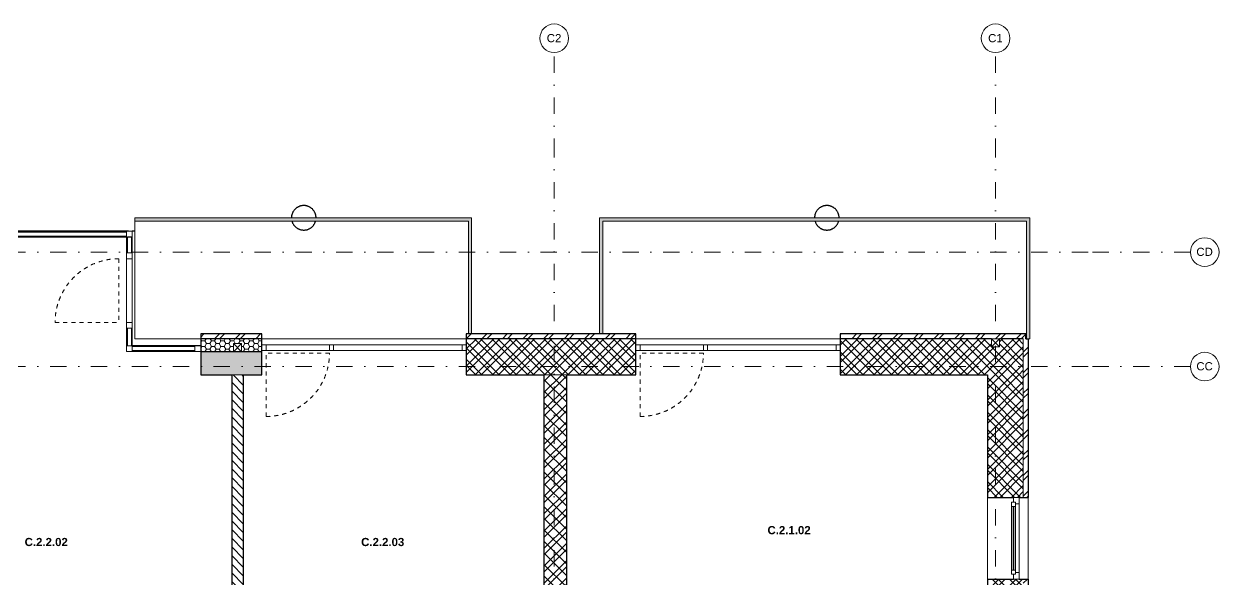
# Model space of a CAD drawing. Header units: millimetres. Extents: x -47415 to 8649, y -7799 to 10440.
# Drawn here: x -35223 to -20600, y 3648 to 10440 of the extents above; entities that cross this region are included whole.
import ezdxf

# ---------------------------------------------------------------- set-up
doc = ezdxf.new("R2010")
doc.units = ezdxf.units.MM
doc.linetypes.add('UDL_2NP$0$HA_Dash_2mm-S1mm', pattern=[100, 50, -50])
doc.linetypes.add('UDL_2NP$0$HA_DashDot_10mm-S3mm', pattern=[500, 200, -150, 0, -150])
doc.layers.add('_UT', color=4, linetype='Continuous')
for name, color, linetype, lineweight in [('UDL_2NP$0$A-AREA-____-IDEN', 252, 'Continuous', 9), ('UDL_2NP$0$A-AREA-____-OTLN', 252, 'Continuous', 5), ('UDL_2NP$0$A-DOOR-____-OTLN', 252, 'Continuous', 9), ('UDL_2NP$0$A-FLOR-____-OTLN', 252, 'Continuous', 9), ('UDL_2NP$0$A-FLOR-HRAL-OTLN', 252, 'Continuous', 9), ('UDL_2NP$0$A-GENM-____-OTLN', 252, 'Continuous', 9), ('UDL_2NP$0$A-GLAZ-____-MCUT', 252, 'Continuous', 5), ('UDL_2NP$0$A-GLAZ-____-OTLN', 252, 'Continuous', 5), ('UDL_2NP$0$A-GLAZ-CURT-MCUT', 252, 'Continuous', 5), ('UDL_2NP$0$A-GLAZ-CURT-OTLN', 252, 'Continuous', 5), ('UDL_2NP$0$A-GLAZ-CWMG-MCUT', 252, 'Continuous', 5), ('UDL_2NP$0$A-GLAZ-CWMG-OTLN', 252, 'Continuous', 5), ('UDL_2NP$0$A-WALL-____-MCUT', 252, 'Continuous', 9), ('UDL_2NP$0$A-WALL-____-OTLN', 252, 'Continuous', 9), ('UDL_2NP$0$A-WALL-____-PATT', 252, 'Continuous', 25), ('UDL_2NP$0$I-WALL-____-MCUT', 252, 'Continuous', 25), ('UDL_2NP$0$I-WALL-____-OTLN', 252, 'Continuous', 9), ('UDL_2NP$0$M-HVAC-DUCT-OTLN', 252, 'Continuous', 9), ('UDL_2NP$0$S-GRID-____-IDEN', 252, 'Continuous', 9), ('UDL_2NP$0$S-GRID-____-OTLN', 252, 'Continuous', 5)]:
    doc.layers.add(name, color=color, linetype=linetype, lineweight=lineweight)
doc.styles.add('UDL_2NP$0$Arial_1', font='arial.ttf', dxfattribs={"height": 100})
doc.styles.add('UDL_2NP$0$Arial_B', font='arialbd.ttf', dxfattribs={"height": 100})
pattern_1 = [(45, (0, 0), (-106.066, 106.066), []), (45, (75, 0), (-106.066, 106.066), []), (315, (0, 0), (106.066, 106.066), []), (315, (75, 0), (106.066, 106.066), [])]
pattern_2 = [(45, (0, 0), (-125.7236, 125.7236), []), (45, (0, 190.5), (-125.7236, 125.7236), [])]

# ---------------------------------------------------------------- blocks, each defined once
blk = doc.blocks.new('UDL_2NP$0$HA_WD_SinglePanel - 1000x1500-1383993-UDL_2NP-C')
at = {"layer": 'UDL_2NP$0$A-GLAZ-____-MCUT'}
for p, q in [((-500, 170), (-500, 100)), ((-420, 170), (-500, 170)), ((-420, 125), (-420, 170)), ((500, 170), (420, 170)), ((420, 170), (420, 125)), ((500, 100), (500, 170)), ((-500, 100), (-440, 100)), ((-440, 75), (-440, 125)), ((-440, 125), (-390, 125)), ((-390, 75), (-440, 75)), ((-390, 125), (-390, 75)), ((390, 105), (-390, 105)), ((390, 95), (-390, 95)), ((390, 75), (390, 125)), ((390, 125), (440, 125)), ((440, 75), (390, 75)), ((440, 125), (440, 75)), ((440, 100), (500, 100))]:
    blk.add_line(p, q, dxfattribs=at)
at = {"layer": 'UDL_2NP$0$A-GLAZ-____-OTLN'}
for p, q in [((420, 170), (-420, 170)), ((440, 125), (-440, 125)), ((-440, 75), (-440, 125)), ((-440, 75), (440, 75)), ((390, 125), (-390, 125)), ((390, 75), (-390, 75)), ((440, 125), (440, 75))]:
    blk.add_line(p, q, dxfattribs=at)
blk = doc.blocks.new('UDL_2NP$0$System Panel - Glazed_50mm_Offset50-1462386-UDL_2NP-C')
at = {"layer": 'UDL_2NP$0$A-GLAZ-CURT-MCUT'}
for p, q in [((1211, 125), (-1211, 125)), ((-1211, 125), (-1211, 75)), ((-1211, 75), (1211, 75)), ((1211, 75), (1211, 125))]:
    blk.add_line(p, q, dxfattribs=at)
blk = doc.blocks.new('UDL_2NP$0$Rectangular Mullion - 70x70_Symetric_Offset0-1462384-UDL_2NP-C')
at = {"layer": 'UDL_2NP$0$A-GLAZ-CWMG-OTLN'}
for p, q in [((-33967, 7903), (-36390, 7903)), ((-33967, 7833), (-36390, 7833))]:
    blk.add_line(p, q, dxfattribs=at)
blk = doc.blocks.new('UDL_2NP$0$Rectangular Mullion - 70x70_Symetric_Offset0-1395025-UDL_2NP-C')
at = {"layer": 'UDL_2NP$0$A-GLAZ-CWMG-MCUT'}
for p, q in [((-70, -65), (0, -65)), ((-70, -135), (-70, -65)), ((0, -135), (-70, -135)), ((0, -65), (0, -135))]:
    blk.add_line(p, q, dxfattribs=at)
blk = doc.blocks.new('UDL_2NP$0$System Panel - Glazed_50mm_Offset50-1502124-UDL_2NP-C')
at = {"layer": 'UDL_2NP$0$A-GLAZ-CURT-MCUT'}
for p, q in [((97.5, 125), (-97.5, 125)), ((-97.5, 125), (-97.5, 75)), ((-97.5, 75), (97.5, 75)), ((97.5, 75), (97.5, 125))]:
    blk.add_line(p, q, dxfattribs=at)
blk = doc.blocks.new('UDL_2NP$0$Rectangular Mullion - 70x70_Symetric_Offset0-1502120-UDL_2NP-C')
at = {"layer": 'UDL_2NP$0$A-GLAZ-CWMG-OTLN'}
for p, q in [((-33967, 7638), (-33967, 7833)), ((-33897, 7638), (-33897, 7833))]:
    blk.add_line(p, q, dxfattribs=at)
blk = doc.blocks.new('UDL_2NP$0$Rectangular Mullion - 70x70_Symetric_Offset0-1501645-UDL_2NP-C')
at = {"layer": 'UDL_2NP$0$A-GLAZ-CWMG-MCUT'}
for p, q in [((-70, -65), (0, -65)), ((-70, -135), (-70, -65)), ((0, -135), (-70, -135)), ((0, -65), (0, -135))]:
    blk.add_line(p, q, dxfattribs=at)
blk = doc.blocks.new('UDL_2NP$0$System Panel - Glazed_50mm_Offset50-1462218-UDL_2NP-C')
at = {"layer": 'UDL_2NP$0$A-GLAZ-CURT-MCUT'}
for p, q in [((384, 125), (-384, 125)), ((-384, 125), (-384, 75)), ((-384, 75), (384, 75)), ((384, 75), (384, 125))]:
    blk.add_line(p, q, dxfattribs=at)
blk = doc.blocks.new('UDL_2NP$0$Rectangular Mullion - 70x70_Symetric_Offset0-1462216-UDL_2NP-C')
at = {"layer": 'UDL_2NP$0$A-GLAZ-CWMG-OTLN'}
for p, q in [((-41220, 6503), (-41987, 6503)), ((-41220, 6433), (-41987, 6433))]:
    blk.add_line(p, q, dxfattribs=at)
blk = doc.blocks.new('UDL_2NP$0$Top Rail Type - Top Rail_Internal_-1462552-UDL_2NP-C')
at = {"layer": 'UDL_2NP$0$A-FLOR-HRAL-OTLN'}
for points in [[(-29785, 8028), (-29745, 8068), (-33865, 8068), (-33865, 8028), (-30637, 8028)], [(-29745, 6648), (-29745, 8068), (-29785, 8028), (-29785, 6648)]]:
    blk.add_hatch(color=256, dxfattribs=at).paths.add_polyline_path(points)
for p, q in [((-33865, 8028), (-33865, 8068)), ((-33865, 8068), (-29745, 8068)), ((-29745, 8068), (-29745, 6648)), ((-29785, 8028), (-33865, 8028)), ((-29785, 6648), (-29785, 8028))]:
    blk.add_line(p, q, dxfattribs=at)
blk = doc.blocks.new('UDL_2NP$0$Top Rail Type - Top Rail_Internal_-V9-UDL_2NP-C')
at = {"layer": 'UDL_2NP$0$A-FLOR-HRAL-OTLN'}
for p, q in [((-33865, 8028), (-33865, 8068)), ((-29745, 8068), (-33865, 8068)), ((-29745, 6648), (-29745, 8068)), ((-29785, 8028), (-33865, 8028)), ((-29785, 6648), (-29785, 8028))]:
    blk.add_line(p, q, dxfattribs=at)
blk = doc.blocks.new('UDL_2NP$0$Top Rail Type - Top Rail_Internal_-1462590-UDL_2NP-C')
at = {"layer": 'UDL_2NP$0$A-FLOR-HRAL-OTLN'}
for points in [[(-22955, 8028), (-22915, 8068), (-28180, 8068), (-28140, 8028), (-24577, 8028)], [(-28180, 6648), (-28140, 6648), (-28140, 8028), (-28180, 8068)], [(-22935, 6588), (-22915, 6588), (-22915, 8068), (-22955, 8028), (-22955, 6588)]]:
    blk.add_hatch(color=256, dxfattribs=at).paths.add_polyline_path(points)
for p, q in [((-28180, 8068), (-22915, 8068)), ((-28180, 6648), (-28180, 8068)), ((-22915, 8068), (-22915, 6588)), ((-22955, 8028), (-28140, 8028)), ((-28140, 8028), (-28140, 6648)), ((-22955, 6588), (-22955, 8028)), ((-22915, 6588), (-22935, 6588))]:
    blk.add_line(p, q, dxfattribs=at)
blk = doc.blocks.new('UDL_2NP$0$Top Rail Type - Top Rail_Internal_-V10-UDL_2NP-C')
at = {"layer": 'UDL_2NP$0$A-FLOR-HRAL-OTLN'}
for p, q in [((-28180, 8068), (-28180, 6648)), ((-22915, 8068), (-28180, 8068)), ((-22915, 6588), (-22915, 8068)), ((-28140, 8028), (-28140, 6648)), ((-22955, 8028), (-28140, 8028)), ((-22955, 6588), (-22955, 8028)), ((-22935, 6588), (-22915, 6588))]:
    blk.add_line(p, q, dxfattribs=at)
blk = doc.blocks.new('UDL_2NP$0$System Panel - Glazed_50mm_Offset50-1502159-UDL_2NP-C')
at = {"layer": 'UDL_2NP$0$A-GLAZ-CURT-MCUT'}
for p, q in [((107.5, 125), (-107.5, 125)), ((-107.5, 125), (-107.5, 75)), ((-107.5, 75), (107.5, 75)), ((107.5, 75), (107.5, 125))]:
    blk.add_line(p, q, dxfattribs=at)
blk = doc.blocks.new('UDL_2NP$0$Rectangular Mullion - 70x70_Symetric_Offset0-1502157-UDL_2NP-C')
at = {"layer": 'UDL_2NP$0$A-GLAZ-CWMG-OTLN'}
for p, q in [((-42057, 6503), (-42057, 6718)), ((-41987, 6503), (-41987, 6718))]:
    blk.add_line(p, q, dxfattribs=at)
blk = doc.blocks.new('UDL_2NP$0$Rectangular Mullion - 70x70_Symetric_Offset0-1501643-UDL_2NP-C')
at = {"layer": 'UDL_2NP$0$A-GLAZ-CWMG-MCUT'}
for p, q in [((-35, -65), (35, -65)), ((-35, -135), (-35, -65)), ((35, -135), (-35, -135)), ((35, -65), (35, -135))]:
    blk.add_line(p, q, dxfattribs=at)
blk = doc.blocks.new('UDL_2NP$0$ABMV_CW_Single_Swing_Generic - Ex_Glass_SKLOPNE-1536051-UDL_2NP-C')
at = {"layer": 'UDL_2NP$0$A-DOOR-____-OTLN', "linetype": 'UDL_2NP$0$HA_Dash_2mm-S1mm', "lineweight": 5}
for p in [(-390, -30), (390, -810)]:
    blk.add_line(p, (390, -30), dxfattribs=at)
blk.add_arc((390, -30), 780, 180, 270, dxfattribs=at)
blk = doc.blocks.new('UDL_2NP$0$Rectangular Mullion - 70x70_Symetric_Offset0-V11-UDL_2NP-C')
at = {"layer": 'UDL_2NP$0$A-GLAZ-CWMG-OTLN'}
for p, q in [((-33967, 6788), (-33967, 7568)), ((-33897, 6788), (-33897, 7568))]:
    blk.add_line(p, q, dxfattribs=at)
blk = doc.blocks.new('UDL_2NP$0$Systémový panel - Sklo-1501127-UDL_2NP-C')
at = {"layer": 'UDL_2NP$0$A-GLAZ-CURT-MCUT'}
for p, q in [((787.5, 0), (-787.5, 0)), ((-787.5, 0), (-787.5, -70)), ((787.5, -70), (787.5, 0)), ((-787.5, -70), (787.5, -70))]:
    blk.add_line(p, q, dxfattribs=at)
blk = doc.blocks.new('UDL_2NP$0$Obdélníková příčel - 50x70mm EXT-1501128-UDL_2NP-C')
at = {"layer": 'UDL_2NP$0$A-GLAZ-CWMG-MCUT'}
for p, q in [((-50, 70), (0, 70)), ((-50, 0), (-50, 70)), ((0, 0), (-50, 0)), ((0, 70), (0, 0))]:
    blk.add_line(p, q, dxfattribs=at)
blk = doc.blocks.new('UDL_2NP$0$Obdélníková příčel - 50x70mm EXT-1501129-UDL_2NP-C')
at = {"layer": 'UDL_2NP$0$A-GLAZ-CWMG-MCUT'}
for p, q in [((0, 70), (-50, 70)), ((-50, 70), (-50, 0)), ((-50, 0), (0, 0)), ((0, 0), (0, 70))]:
    blk.add_line(p, q, dxfattribs=at)
blk = doc.blocks.new('UDL_2NP$0$ABMV_CW_Single_Swing_Generic - Ex_Glass_SKLOPNE-1536050-UDL_2NP-C')
at = {"layer": 'UDL_2NP$0$A-DOOR-____-OTLN', "linetype": 'UDL_2NP$0$HA_Dash_2mm-S1mm', "lineweight": 5}
for p in [(387.5, 805), (-387.5, 30)]:
    blk.add_line(p, (387.5, 30), dxfattribs=at)
blk.add_arc((387.5, 30), 775, 90, 180, dxfattribs=at)
blk = doc.blocks.new('UDL_2NP$0$Obdélníková příčel - 50x70mm EXT-1501125-UDL_2NP-C')
at = {"layer": 'UDL_2NP$0$A-GLAZ-CWMG-OTLN'}
for p, q in [((-40350, 6513), (-39575, 6513)), ((-40350, 6443), (-39575, 6443))]:
    blk.add_line(p, q, dxfattribs=at)
blk = doc.blocks.new('UDL_2NP$0$Obdélníková příčel - 50x70mm EXT-1501126-UDL_2NP-C')
at = {"layer": 'UDL_2NP$0$A-GLAZ-CWMG-MCUT'}
for p, q in [((-25, 70), (25, 70)), ((-25, 0), (-25, 70)), ((25, 0), (-25, 0)), ((25, 70), (25, 0))]:
    blk.add_line(p, q, dxfattribs=at)
blk = doc.blocks.new('UDL_2NP$0$HA_GM_ProductsPlaceholder - LP30 - Venkovní balkonové zábradlí-1640369-UDL_2NP-C')
at = {"layer": 'UDL_2NP$0$A-GENM-____-OTLN', "lineweight": 25, "flags": 128}
for points in [[(150, 1), (150, 6), (150, 12), (149, 18), (148, 24), (147, 30), (146, 36), (144, 41), (142, 47), (140, 53), (138, 58), (136, 64), (133, 69), (130, 75), (127, 80), (124, 85), (120, 90), (117, 94), (113, 99), (109, 103), (105, 108), (100, 112), (96, 116), (91, 119), (86, 123), (81, 126), (76, 129), (71, 132), (65, 135), (60, 138), (54, 140), (49, 142), (43, 144), (37, 145), (31, 147), (25, 148), (20, 149), (14, 149), (8, 150), (2, 150), (-4, 150), (-10, 150), (-16, 149), (-22, 148), (-28, 147), (-34, 146), (-40, 145), (-46, 143), (-51, 141), (-57, 139), (-62, 136), (-68, 134), (-73, 131), (-78, 128), (-83, 125), (-88, 121), (-93, 118), (-98, 114), (-102, 110), (-106, 106), (-111, 101), (-115, 97), (-118, 92), (-122, 87), (-125, 82), (-129, 77), (-132, 72), (-134, 67), (-137, 61), (-139, 56), (-141, 50), (-143, 45), (-145, 39), (-146, 33), (-148, 27), (-148, 21), (-149, 15), (-150, 9), (-150, 3), (-150, 1)], [(-145, -39), (-144, -41), (-142, -47), (-140, -53), (-138, -58), (-136, -64), (-133, -69), (-130, -75), (-127, -80), (-124, -85), (-120, -90), (-117, -94), (-113, -99), (-109, -103), (-105, -108), (-100, -112), (-96, -116), (-91, -119), (-86, -123), (-81, -126), (-76, -129), (-71, -132), (-65, -135), (-60, -138), (-54, -140), (-49, -142), (-43, -144), (-37, -145), (-31, -147), (-25, -148), (-20, -149), (-14, -149), (-8, -150), (-2, -150), (4, -150), (10, -150), (16, -149), (22, -148), (28, -147), (34, -146), (40, -145), (46, -143), (51, -141), (57, -139), (62, -136), (68, -134), (73, -131), (78, -128), (83, -125), (88, -121), (93, -118), (98, -114), (102, -110), (106, -106), (111, -101), (115, -97), (118, -92), (122, -87), (125, -82), (129, -77), (132, -72), (134, -67), (137, -61), (139, -56), (141, -50), (143, -45), (145, -39)]]:
    blk.add_lwpolyline(points, dxfattribs=at)
blk = doc.blocks.new('UDL_2NP$0$Grid - Radius 3_5mm-353793-UDL_2NP-C')
at = {"layer": 'UDL_2NP$0$S-GRID-____-IDEN'}
blk.add_circle((0, 0), 3.5, dxfattribs=at)
blk = doc.blocks.new('UDL_2NP')
at = {"layer": 'UDL_2NP$0$A-WALL-____-PATT', "lineweight": 5}
h = blk.add_hatch(dxfattribs=at)
h.set_pattern_fill('FP_4', color=256, style=0, pattern_type=2)
h.set_pattern_definition(pattern_2)
h.paths.add_polyline_path([(-27735, 6588), (-27735, 6648), (-29810, 6648), (-29810, 6588)])
h.paths.add_polyline_path([(-22965, 6588), (-22965, 6648), (-25235, 6648), (-25235, 6588), (-22995, 6588)])
h.paths.add_polyline_path([(-33060, 6588), (-32310, 6588), (-32310, 6648), (-33060, 6648)])
h = blk.add_hatch(dxfattribs=at)
h.set_pattern_fill('FP_5', color=256, style=0, pattern_type=2)
h.set_pattern_definition([(0, (0, 0), (58.594, 33.829), [39.062, -78.125]), (120, (0, 0), (-58.593773, 33.829393), [39.062, -78.125]), (60, (0, 0), (0.000227, 67.658393), [0, -78.125, 39.062, 0])])
h.paths.add_polyline_path([(-32660, 6428), (-32310, 6428), (-32310, 6588), (-33060, 6588), (-33060, 6428)])
h.paths.add_polyline_path([(-32660, 6429), (-32660, 6529), (-32560, 6529), (-32560, 6429)])
h = blk.add_hatch(dxfattribs=at)
h.set_pattern_fill('FP_1', color=256, style=0, pattern_type=2)
h.set_pattern_definition(pattern_1)
h.paths.add_polyline_path([(-23285, 6148), (-22995, 6148), (-22995, 6588), (-23285, 6588), (-23285, 6489), (-23385, 6489), (-23385, 6588), (-25235, 6588), (-25235, 6148), (-23385, 6148)])
h.paths.add_polyline_path([(-28860, 6148), (-27735, 6148), (-27735, 6588), (-29810, 6588), (-29810, 6148)])
h = blk.add_hatch(dxfattribs=at)
h.set_pattern_fill('FP_4', color=256, style=0, pattern_type=2)
h.set_pattern_definition(pattern_2)
h.paths.add_polyline_path([(-22935, -5742), (-22935, -4552), (-22995, -4552), (-22995, -5742)])
h.paths.add_polyline_path([(-22935, -3552), (-22935, -1738), (-22995, -1738), (-22995, -3552)])
h.paths.add_polyline_path([(-22935, -1002), (-22935, 648), (-22995, 648), (-22995, -1002)])
h.paths.add_polyline_path([(-22995, 1381), (-22935, 1381), (-22935, 3648), (-22995, 3648), (-22995, 2914)])
h.paths.add_polyline_path([(-22935, 4648), (-22935, 6588), (-22995, 6588), (-22995, 4648)])
at = {"layer": 'UDL_2NP$0$A-WALL-____-PATT', "lineweight": 9}
blk.add_hatch(color=256, dxfattribs=at).paths.add_polyline_path([(-32535, 6148), (-32310, 6148), (-32310, 6428), (-33060, 6428), (-33060, 6148), (-32680, 6148)])
at = {"layer": 'UDL_2NP$0$A-WALL-____-PATT', "lineweight": 5}
h = blk.add_hatch(dxfattribs=at)
h.set_pattern_fill('FP_3', color=256, style=0, pattern_type=2)
h.set_pattern_definition([(135, (0, 0), (-53.03301, -53.03301), [])])
h.paths.add_polyline_path([(-32535, 1768), (-32535, 6148), (-32680, 6148), (-32680, 1768)])
h = blk.add_hatch(dxfattribs=at)
h.set_pattern_fill('FP_2', color=256, style=0, pattern_type=2)
h.set_pattern_definition([(45, (0, 0), (-106.066, 106.066), []), (45, (75, 0), (-106.066, 106.066), []), (315, (0, 0), (70.71068, 70.71068), [])])
h.paths.add_polyline_path([(-28860, -477), (-28580, -477), (-28580, 6148), (-28860, 6148), (-28860, 123)])
h = blk.add_hatch(dxfattribs=at)
h.set_pattern_fill('FP_1', color=256, style=0, pattern_type=2)
h.set_pattern_definition(pattern_1)
h.paths.add_polyline_path([(-23045, -5302), (-22995, -5302), (-22995, -4552), (-23435, -4552), (-23435, -5302), (-23115, -5302)])
h.paths.add_polyline_path([(-23090, -3552), (-22995, -3552), (-22995, -1738), (-23435, -1738), (-23435, -3552), (-23115, -3552)])
h.paths.add_polyline_path([(-23063, -1002), (-22995, -1002), (-22995, 648), (-23435, 648), (-23435, -1002)])
h.paths.add_polyline_path([(-22995, 1381), (-22995, 3648), (-23435, 3648), (-23435, 1381), (-23063, 1381)])
h.paths.add_polyline_path([(-23435, 4648), (-22995, 4648), (-22995, 6148), (-23435, 6148), (-23435, 4880)])
at = {"layer": 'UDL_2NP$0$A-AREA-____-OTLN', "lineweight": 25}
blk.add_line((-33865, 7903), (-33897, 7903), dxfattribs=at)
at = {"layer": 'UDL_2NP$0$A-FLOR-____-OTLN'}
for p, q in [((-33945, 7908), (-36460, 7908)), ((-33945, 7903), (-33945, 7908)), ((-33865, 8028), (-33865, 6588)), ((-33865, 6588), (-33060, 6588)), ((-32310, 6588), (-29810, 6588)), ((-27735, 6588), (-25235, 6588)), ((-33060, 6508), (-33897, 6508))]:
    blk.add_line(p, q, dxfattribs=at)
at = {"layer": 'UDL_2NP$0$A-WALL-____-MCUT', "lineweight": 25}
for p, q in [((-32310, 6588), (-33060, 6588)), ((-33060, 6588), (-33060, 6428)), ((-32310, 6428), (-32310, 6588)), ((-27735, 6588), (-29810, 6588)), ((-29810, 6588), (-29810, 6148)), ((-27735, 6148), (-27735, 6588)), ((-23385, 6588), (-25235, 6588)), ((-25235, 6588), (-25235, 6148)), ((-22995, 6588), (-23285, 6588)), ((-29810, 6148), (-28860, 6148)), ((-28580, 6148), (-27735, 6148)), ((-25235, 6148), (-23435, 6148)), ((-23435, 6148), (-23435, 4648)), ((-23435, 4648), (-23115, 4648)), ((-23045, 4648), (-22995, 4648)), ((-23435, 3648), (-23435, 1793)), ((-23435, 3648), (-23115, 3648)), ((-23045, 3648), (-22995, 3648))]:
    blk.add_line(p, q, dxfattribs=at)
at = {"layer": 'UDL_2NP$0$A-WALL-____-MCUT'}
for p, q in [((-22995, 4648), (-22995, 6588)), ((-32535, 6148), (-32680, 6148)), ((-28580, 6148), (-28860, 6148))]:
    blk.add_line(p, q, dxfattribs=at)
at = {"layer": 'UDL_2NP$0$A-WALL-____-OTLN'}
blk.add_line((-23435, 3648), (-23435, 4648), dxfattribs=at)
at = {"layer": 'UDL_2NP$0$I-WALL-____-MCUT'}
for p, q in [((-32310, 6648), (-33060, 6648)), ((-33060, 6648), (-33060, 6588)), ((-32310, 6588), (-32310, 6648)), ((-27735, 6648), (-29810, 6648)), ((-29810, 6648), (-29810, 6588)), ((-27735, 6588), (-27735, 6648)), ((-22965, 6648), (-25235, 6648)), ((-25235, 6648), (-25235, 6588)), ((-22965, 6588), (-22965, 6648)), ((-22965, 6588), (-22935, 6588)), ((-22935, 6588), (-22935, 4648)), ((-32310, 6428), (-33060, 6428)), ((-33060, 6428), (-33060, 6148)), ((-32310, 6148), (-32310, 6428)), ((-33060, 6148), (-32680, 6148)), ((-32680, 6148), (-32680, 1768)), ((-32535, 1768), (-32535, 6148)), ((-32535, 6148), (-32310, 6148)), ((-28860, 6148), (-28860, 2468)), ((-28580, 1793), (-28580, 6148)), ((-22995, 4648), (-22935, 4648)), ((-22995, 3648), (-22935, 3648)), ((-22935, 3648), (-22935, 1323))]:
    blk.add_line(p, q, dxfattribs=at)
at = {"layer": 'UDL_2NP$0$I-WALL-____-OTLN'}
blk.add_line((-22935, 4648), (-22935, 3648), dxfattribs=at)
at = {"layer": 'UDL_2NP$0$M-HVAC-DUCT-OTLN', "lineweight": 5}
for p, q in [((-23285, 6489), (-23385, 6589)), ((-23285, 6589), (-23385, 6489)), ((-23385, 6589), (-23285, 6589)), ((-23385, 6489), (-23385, 6589)), ((-23285, 6589), (-23285, 6489)), ((-32560, 6429), (-32660, 6529)), ((-32560, 6529), (-32660, 6429)), ((-32660, 6529), (-32560, 6529)), ((-32660, 6429), (-32660, 6529)), ((-32560, 6529), (-32560, 6429)), ((-23285, 6489), (-23385, 6489)), ((-32560, 6429), (-32660, 6429))]:
    blk.add_line(p, q, dxfattribs=at)
at = {"layer": 'UDL_2NP$0$S-GRID-____-OTLN', "linetype": 'UDL_2NP$0$HA_DashDot_10mm-S3mm', "lineweight": 9}
for p, q in [((-28735, 8840), (-28735, 10090)), ((-23335, 8840), (-23335, 10090)), ((-28735, -6199), (-28735, 8840)), ((-23335, -6199), (-23335, 8840)), ((-22200, 7648), (-45815, 7648)), ((-20950, 7648), (-22200, 7648)), ((-22200, 6248), (-45815, 6248)), ((-20950, 6248), (-22200, 6248))]:
    blk.add_line(p, q, dxfattribs=at)
at = {"layer": 'UDL_2NP$0$A-DOOR-____-OTLN'}
for name, p, rotation in [('UDL_2NP$0$ABMV_CW_Single_Swing_Generic - Ex_Glass_SKLOPNE-1536051-UDL_2NP-C', (-34032, 7178), 269.9999999999995), ('UDL_2NP$0$ABMV_CW_Single_Swing_Generic - Ex_Glass_SKLOPNE-1536050-UDL_2NP-C', (-31872, 6443), 180), ('UDL_2NP$0$ABMV_CW_Single_Swing_Generic - Ex_Glass_SKLOPNE-1536050-UDL_2NP-C', (-27297, 6443), 180)]:
    blk.add_blockref(name, p, dxfattribs=dict(at, rotation=rotation))
at = {"layer": 'UDL_2NP$0$A-FLOR-HRAL-OTLN'}
for name in ['UDL_2NP$0$Top Rail Type - Top Rail_Internal_-1462552-UDL_2NP-C', 'UDL_2NP$0$Top Rail Type - Top Rail_Internal_-V9-UDL_2NP-C', 'UDL_2NP$0$Top Rail Type - Top Rail_Internal_-1462590-UDL_2NP-C', 'UDL_2NP$0$Top Rail Type - Top Rail_Internal_-V10-UDL_2NP-C']:
    blk.add_blockref(name, (0, 0), dxfattribs=at)
at = {"layer": 'UDL_2NP$0$A-GENM-____-OTLN'}
for p in [(-31799, 8068), (-25399, 8068)]:
    blk.add_blockref('UDL_2NP$0$HA_GM_ProductsPlaceholder - LP30 - Venkovní balkonové zábradlí-1640369-UDL_2NP-C', p, dxfattribs=at)
at = {"layer": 'UDL_2NP$0$A-GLAZ-____-OTLN', "rotation": 269.9999999999999}
blk.add_blockref('UDL_2NP$0$HA_WD_SinglePanel - 1000x1500-1383993-UDL_2NP-C', (-23215, 4148), dxfattribs=at)
at = {"layer": 'UDL_2NP$0$A-GLAZ-CURT-OTLN'}
for name, p in [('UDL_2NP$0$System Panel - Glazed_50mm_Offset50-1462386-UDL_2NP-C', (-35179, 7768)), ('UDL_2NP$0$System Panel - Glazed_50mm_Offset50-1462218-UDL_2NP-C', (-33514, 6368))]:
    blk.add_blockref(name, p, dxfattribs=at)
for name, p, rotation in [('UDL_2NP$0$System Panel - Glazed_50mm_Offset50-1502124-UDL_2NP-C', (-34032, 7736), 269.9999999999995), ('UDL_2NP$0$System Panel - Glazed_50mm_Offset50-1502159-UDL_2NP-C', (-34032, 6611), 269.9999999999995), ('UDL_2NP$0$Systémový panel - Sklo-1501127-UDL_2NP-C', (-30647, 6443), 180), ('UDL_2NP$0$Systémový panel - Sklo-1501127-UDL_2NP-C', (-26072, 6443), 180)]:
    blk.add_blockref(name, p, dxfattribs=dict(at, rotation=rotation))
at = {"layer": 'UDL_2NP$0$A-GLAZ-CWMG-OTLN'}
for name, p in [('UDL_2NP$0$Rectangular Mullion - 70x70_Symetric_Offset0-1462384-UDL_2NP-C', (0, 0)), ('UDL_2NP$0$Rectangular Mullion - 70x70_Symetric_Offset0-1502120-UDL_2NP-C', (0, 0)), ('UDL_2NP$0$Rectangular Mullion - 70x70_Symetric_Offset0-V11-UDL_2NP-C', (0, 0)), ('UDL_2NP$0$Rectangular Mullion - 70x70_Symetric_Offset0-1502157-UDL_2NP-C', (8090, 0)), ('UDL_2NP$0$Rectangular Mullion - 70x70_Symetric_Offset0-1462216-UDL_2NP-C', (8090, 0)), ('UDL_2NP$0$Obdélníková příčel - 50x70mm EXT-1501125-UDL_2NP-C', (8090, 0)), ('UDL_2NP$0$Obdélníková příčel - 50x70mm EXT-1501129-UDL_2NP-C', (-29810, 6443)), ('UDL_2NP$0$Obdélníková příčel - 50x70mm EXT-1501125-UDL_2NP-C', (12665, 0)), ('UDL_2NP$0$Obdélníková příčel - 50x70mm EXT-1501129-UDL_2NP-C', (-25235, 6443))]:
    blk.add_blockref(name, p, dxfattribs=at)
at = {"layer": 'UDL_2NP$0$A-GLAZ-CWMG-OTLN', "extrusion": (0, 0, -1)}
for name, p, rotation in [('UDL_2NP$0$Rectangular Mullion - 70x70_Symetric_Offset0-1395025-UDL_2NP-C', (33897, 7768), 180), ('UDL_2NP$0$Rectangular Mullion - 70x70_Symetric_Offset0-1501643-UDL_2NP-C', (34032, 7603), 270.0000000000005), ('UDL_2NP$0$Rectangular Mullion - 70x70_Symetric_Offset0-1501643-UDL_2NP-C', (34032, 6753), 270.0000000000005), ('UDL_2NP$0$Rectangular Mullion - 70x70_Symetric_Offset0-1501645-UDL_2NP-C', (34032, 6433), 270.0000000000005), ('UDL_2NP$0$Rectangular Mullion - 70x70_Symetric_Offset0-1395025-UDL_2NP-C', (33060, 6368), 180)]:
    blk.add_blockref(name, p, dxfattribs=dict(at, rotation=rotation))
for name, p in [('UDL_2NP$0$Obdélníková příčel - 50x70mm EXT-1501128-UDL_2NP-C', (32310, 6443)), ('UDL_2NP$0$Obdélníková příčel - 50x70mm EXT-1501126-UDL_2NP-C', (31460, 6443)), ('UDL_2NP$0$Obdélníková příčel - 50x70mm EXT-1501128-UDL_2NP-C', (27735, 6443)), ('UDL_2NP$0$Obdélníková příčel - 50x70mm EXT-1501126-UDL_2NP-C', (26885, 6443))]:
    blk.add_blockref(name, p, dxfattribs=at)
at = {"layer": 'UDL_2NP$0$S-GRID-____-IDEN', "xscale": 49.99999999999998, "yscale": 49.99999999999998, "zscale": 49.99999999999998}
for p in [(-28735, 10265), (-23335, 10265)]:
    blk.add_blockref('UDL_2NP$0$Grid - Radius 3_5mm-353793-UDL_2NP-C', p, dxfattribs=at)
at = {"layer": 'UDL_2NP$0$S-GRID-____-IDEN', "xscale": 49.99999999999998, "yscale": 49.99999999999998, "zscale": 49.99999999999998, "rotation": 90}
for p in [(-20775, 7648), (-20775, 6248)]:
    blk.add_blockref('UDL_2NP$0$Grid - Radius 3_5mm-353793-UDL_2NP-C', p, dxfattribs=at)
at = {"layer": 'UDL_2NP$0$A-AREA-____-IDEN', "lineweight": 5, "char_height": 100, "width": 653.38, "attachment_point": 1, "style": 'UDL_2NP$0$Arial_B'}
for s, insert in [('C.2.1.02', (-26125, 4297)), ('C.2.2.02', (-35214, 4152)), ('C.2.2.03', (-31097, 4152))]:
    blk.add_mtext(s, dxfattribs=dict(at, insert=insert))
at = {"layer": 'UDL_2NP$0$S-GRID-____-IDEN', "lineweight": 5, "char_height": 100, "attachment_point": 1, "style": 'UDL_2NP$0$Arial_1'}
for s, insert, width in [('C2', (-28826, 10316), 220.46), ('C1', (-23426, 10316), 220.46), ('CD', (-20878, 7702), 248.52), ('CC', (-20878, 6302), 248.52)]:
    blk.add_mtext(s, dxfattribs=dict(at, insert=insert, width=width))

msp = doc.modelspace()

# ---------------------------------------------------------------- block references
at = {"layer": '_UT'}
msp.add_blockref('UDL_2NP', (0, 0), dxfattribs=at)

doc.saveas('drawing.dxf')
